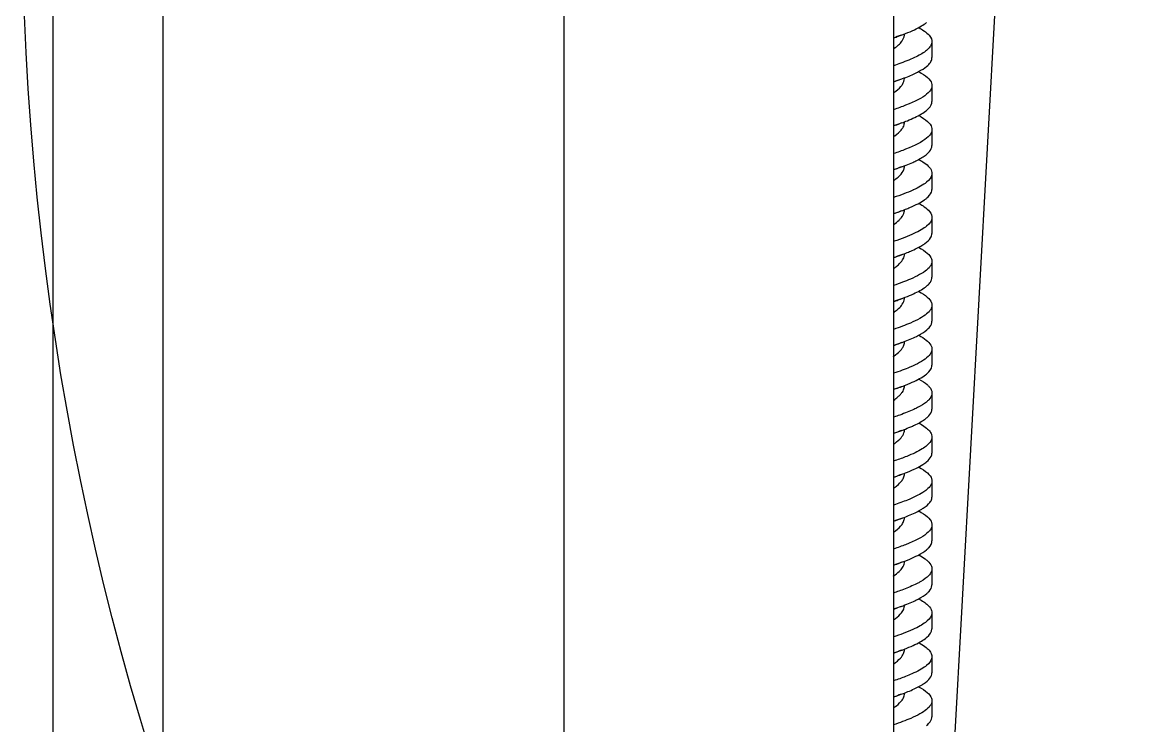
# Model space of a CAD drawing. Header units: millimetres. Extents: x 129 to 6329, y 33 to 3553.
# Drawn here: x 4498.1 to 4600.6, y 935.8 to 999.8 of the extents above; entities that cross this region are included whole.
import ezdxf

# ---------------------------------------------------------------- set-up
doc = ezdxf.new("R2010")
doc.units = ezdxf.units.MM
doc.layers.add('vistasIsometricas', color=255, linetype='Continuous')

msp = doc.modelspace()

# ---------------------------------------------------------------- linework, layer by layer
at = {"layer": 'vistasIsometricas', "extrusion": (0, 1, 0)}
for p, q in [((4500.879, 1483.89), (4500.879, 747.89)), ((4510.879, 1483.218), (4510.879, 747.89)), ((4547.379, 1055.264), (4547.379, 777.92)), ((4577.379, 1055.264), (4577.379, 777.92)), ((4580.879, 897.382), (4589.65, 1055.262)), ((4578.379, 998.773), (4578.379, 998.793)), ((4580.879, 998.103), (4580.879, 996.639)), ((4578.379, 994.773), (4578.379, 994.793)), ((4580.879, 994.103), (4580.879, 992.639)), ((4578.379, 990.773), (4578.379, 990.793)), ((4580.879, 990.103), (4580.879, 988.639)), ((4578.379, 986.773), (4578.379, 986.793)), ((4580.879, 986.103), (4580.879, 984.639)), ((4578.379, 982.773), (4578.379, 982.793)), ((4580.879, 982.103), (4580.879, 980.639)), ((4578.379, 978.773), (4578.379, 978.793)), ((4580.879, 978.104), (4580.879, 976.639)), ((4578.379, 974.773), (4578.379, 974.793)), ((4580.879, 974.103), (4580.879, 972.639)), ((4578.379, 970.773), (4578.379, 970.793)), ((4580.879, 970.103), (4580.879, 968.639)), ((4578.379, 966.773), (4578.379, 966.793)), ((4580.879, 966.103), (4580.879, 964.639)), ((4578.379, 962.773), (4578.379, 962.793)), ((4580.879, 962.103), (4580.879, 960.639)), ((4578.379, 958.773), (4578.379, 958.793)), ((4580.879, 958.103), (4580.879, 956.639)), ((4578.379, 954.773), (4578.379, 954.793)), ((4580.879, 954.104), (4580.879, 952.639)), ((4578.379, 950.773), (4578.379, 950.793)), ((4580.879, 950.103), (4580.879, 948.639)), ((4578.379, 946.773), (4578.379, 946.793)), ((4580.879, 946.103), (4580.879, 944.639)), ((4578.379, 942.773), (4578.379, 942.793)), ((4580.879, 942.103), (4580.879, 940.639)), ((4578.379, 938.773), (4578.379, 938.793)), ((4580.879, 938.103), (4580.879, 936.639))]:
    msp.add_line(p, q, dxfattribs=at)
at = {"layer": 'vistasIsometricas'}
msp.add_circle((4757.479, 1010.469), 259.373, dxfattribs=at)
for points, knots in [([(4577.379, 998.435), (4577.535, 998.487), (4577.687, 998.54), (4577.836, 998.593), (4578.058, 998.671), (4578.271, 998.75), (4578.474, 998.83), (4579.051, 999.057), (4579.547, 999.287), (4579.935, 999.521), (4580.11, 999.625), (4580.262, 999.731), (4580.39, 999.837)], [0.357560344, 0.357560344, 0.357560344, 0.357560344, 0.3577850877, 0.3577850877, 0.3577850877, 0.3581205384, 0.3581205384, 0.3581205384, 0.3590743316, 0.3590743316, 0.3590743316, 0.3595025368, 0.3595025368, 0.3595025368, 0.3595025368]), ([(4579.672, 999.371), (4579.845, 999.279), (4580, 999.187), (4580.242, 999.023), (4580.336, 998.952), (4580.566, 998.756), (4580.677, 998.632), (4580.88, 998.304), (4580.911, 998.101), (4580.817, 997.804), (4580.767, 997.71), (4580.62, 997.511), (4580.517, 997.406), (4580.391, 997.302)], [2.82590636, 2.82590636, 2.82590636, 2.82590636, 2.88197857, 2.88197857, 2.92504283, 2.92504283, 3.00043081, 3.00043081, 3.12374403, 3.12374403, 3.18072477, 3.18072477, 3.24420942, 3.24420942, 3.24420942, 3.24420942]), ([(4577.379, 997.44), (4577.394, 997.45), (4577.409, 997.461), (4577.738, 997.69), (4577.979, 997.908), (4578.191, 998.197), (4578.235, 998.267), (4578.312, 998.421), (4578.342, 998.506), (4578.373, 998.651), (4578.379, 998.712), (4578.379, 998.773)], [-30.5862384, -30.5862384, -30.5862384, -30.5862384, -30.5814008, -30.5814008, -30.47958078, -30.47958078, -30.44698755, -30.44698755, -30.40766379, -30.40766379, -30.37922271, -30.37922271, -30.37922271, -30.37922271]), ([(4580.391, 997.302), (4580.267, 997.199), (4580.121, 997.097), (4579.796, 996.9), (4579.62, 996.805), (4579.033, 996.516), (4578.566, 996.322), (4577.826, 996.052), (4577.607, 995.975), (4577.379, 995.899)], [0.00002426, 0.00002426, 0.00002426, 0.00002426, 0.06201244, 0.06201244, 0.11963382, 0.11963382, 0.23723285, 0.23723285, 0.28365181, 0.28365181, 0.28365181, 0.28365181]), ([(4580.391, 995.838), (4580.537, 995.959), (4580.652, 996.08), (4580.812, 996.321), (4580.859, 996.44), (4580.877, 996.585), (4580.879, 996.612), (4580.879, 996.639)], [0.00002169, 0.00002169, 0.00002169, 0.00002169, 0.0736675, 0.0736675, 0.14568453, 0.14568453, 0.16202823, 0.16202823, 0.16202823, 0.16202823]), ([(4577.379, 994.435), (4577.843, 994.591), (4578.271, 994.747), (4579.039, 995.058), (4579.377, 995.213), (4579.96, 995.525), (4580.202, 995.681), (4580.391, 995.838)], [20.80146888, 20.80146888, 20.80146888, 20.80146888, 20.89627846, 20.89627846, 20.99047289, 20.99047289, 21.0852278, 21.0852278, 21.0852278, 21.0852278]), ([(4579.671, 995.371), (4580.332, 995.016), (4580.738, 994.66), (4580.848, 994.305), (4580.951, 993.97), (4580.795, 993.636), (4580.391, 993.302)], [0.6491398427, 0.6491398427, 0.6491398427, 0.6491398427, 0.6506762184, 0.6506762184, 0.6506762184, 0.6521213054, 0.6521213054, 0.6521213054, 0.6521213054]), ([(4577.379, 993.44), (4577.392, 993.449), (4577.405, 993.458), (4577.675, 993.646), (4577.884, 993.824), (4578.1, 994.071), (4578.152, 994.14), (4578.31, 994.385), (4578.371, 994.561), (4578.379, 994.75), (4578.379, 994.761), (4578.379, 994.773)], [-26.23033662, -26.23033662, -26.23033662, -26.23033662, -26.22617726, -26.22617726, -26.14291894, -26.14291894, -26.11106956, -26.11106956, -26.02884963, -26.02884963, -26.02332987, -26.02332987, -26.02332987, -26.02332987]), ([(4580.391, 993.302), (4579.987, 992.967), (4579.335, 992.633), (4578.485, 992.299), (4578.146, 992.165), (4577.775, 992.032), (4577.377, 991.899)], [0.6521213054, 0.6521213054, 0.6521213054, 0.6521213054, 0.6535663923, 0.6535663923, 0.6535663923, 0.6541429071, 0.6541429071, 0.6541429071, 0.6541429071]), ([(4580.391, 991.838), (4580.656, 992.057), (4580.814, 992.275), (4580.874, 992.543), (4580.879, 992.591), (4580.879, 992.639)], [0.00001152, 0.00001152, 0.00001152, 0.00001152, 0.13282082, 0.13282082, 0.16215051, 0.16215051, 0.16215051, 0.16215051]), ([(4577.379, 990.435), (4577.429, 990.452), (4577.479, 990.468), (4577.929, 990.622), (4578.3, 990.759), (4578.879, 990.993), (4579.102, 991.09), (4579.535, 991.296), (4579.739, 991.403), (4580.102, 991.62), (4580.259, 991.729), (4580.391, 991.838)], [2.95974499, 2.95974499, 2.95974499, 2.95974499, 2.96994278, 2.96994278, 3.05293881, 3.05293881, 3.11200096, 3.11200096, 3.17730661, 3.17730661, 3.24329686, 3.24329686, 3.24329686, 3.24329686]), ([(4579.671, 991.371), (4580.332, 991.016), (4580.738, 990.66), (4580.848, 990.305), (4580.951, 989.97), (4580.795, 989.636), (4580.391, 989.302)], [0.6549202012, 0.6549202012, 0.6549202012, 0.6549202012, 0.6564565804, 0.6564565804, 0.6564565804, 0.6579016627, 0.6579016627, 0.6579016627, 0.6579016627]), ([(4577.379, 989.44), (4577.425, 989.471), (4577.468, 989.502), (4577.747, 989.705), (4577.937, 989.877), (4578.153, 990.139), (4578.213, 990.228), (4578.328, 990.448), (4578.367, 990.577), (4578.378, 990.729), (4578.379, 990.751), (4578.379, 990.773)], [-25.60664886, -25.60664886, -25.60664886, -25.60664886, -25.59222095, -25.59222095, -25.51213136, -25.51213136, -25.47029963, -25.47029963, -25.41001692, -25.41001692, -25.3996847, -25.3996847, -25.3996847, -25.3996847]), ([(4580.391, 989.302), (4579.987, 988.967), (4579.335, 988.633), (4578.485, 988.299), (4578.146, 988.165), (4577.775, 988.032), (4577.377, 987.899)], [0.6579016627, 0.6579016627, 0.6579016627, 0.6579016627, 0.6593467479, 0.6593467479, 0.6593467479, 0.6599232622, 0.6599232622, 0.6599232622, 0.6599232622]), ([(4577.379, 986.435), (4577.385, 986.437), (4577.391, 986.439), (4577.547, 986.491), (4577.693, 986.542), (4578.317, 986.763), (4578.751, 986.934), (4579.263, 987.166), (4579.388, 987.225), (4579.847, 987.457), (4580.128, 987.629), (4580.417, 987.858), (4580.482, 987.915), (4580.713, 988.143), (4580.821, 988.314), (4580.873, 988.537), (4580.879, 988.588), (4580.879, 988.639)], [19.17957923, 19.17957923, 19.17957923, 19.17957923, 19.18081874, 19.18081874, 19.21137409, 19.21137409, 19.31530226, 19.31530226, 19.35150163, 19.35150163, 19.45581465, 19.45581465, 19.49038532, 19.49038532, 19.59419085, 19.59419085, 19.62523657, 19.62523657, 19.62523657, 19.62523657]), ([(4579.672, 987.371), (4579.683, 987.366), (4579.694, 987.36), (4579.705, 987.354), (4579.878, 987.26), (4580.032, 987.167), (4580.166, 987.074), (4580.367, 986.936), (4580.525, 986.799), (4580.64, 986.663), (4580.782, 986.496), (4580.859, 986.331), (4580.876, 986.168), (4580.882, 986.103), (4580.879, 986.037), (4580.866, 985.972), (4580.82, 985.745), (4580.656, 985.521), (4580.391, 985.302)], [0.6580960732, 0.6580960732, 0.6580960732, 0.6580960732, 0.6581158647, 0.6581158647, 0.6581158647, 0.6584322468, 0.6584322468, 0.6584322468, 0.6589035982, 0.6589035982, 0.6589035982, 0.6594840727, 0.6594840727, 0.6594840727, 0.6597175615, 0.6597175615, 0.6597175615, 0.6605358986, 0.6605358986, 0.6605358986, 0.6605358986]), ([(4577.379, 985.44), (4577.539, 985.549), (4577.682, 985.659), (4578.007, 985.947), (4578.157, 986.126), (4578.306, 986.403), (4578.342, 986.501), (4578.373, 986.657), (4578.379, 986.715), (4578.379, 986.773)], [-26.22729343, -26.22729343, -26.22729343, -26.22729343, -26.17630711, -26.17630711, -26.09297167, -26.09297167, -26.04732781, -26.04732781, -26.02029848, -26.02029848, -26.02029848, -26.02029848]), ([(4580.391, 985.302), (4580.383, 985.295), (4580.375, 985.288), (4580.366, 985.282), (4580.076, 985.047), (4579.67, 984.817), (4579.177, 984.591), (4579.167, 984.586), (4579.156, 984.581), (4579.145, 984.577), (4578.638, 984.347), (4578.042, 984.122), (4577.386, 983.901), (4577.384, 983.9), (4577.381, 983.9), (4577.379, 983.899)], [0.6605358986, 0.6605358986, 0.6605358986, 0.6605358986, 0.6605605749, 0.6605605749, 0.6605605749, 0.6614359997, 0.6614359997, 0.6614359997, 0.6614550748, 0.6614550748, 0.6614550748, 0.6623478842, 0.6623478842, 0.6623478842, 0.6623509132, 0.6623509132, 0.6623509132, 0.6623509132]), ([(4577.379, 982.435), (4577.776, 982.568), (4578.146, 982.701), (4578.485, 982.835), (4578.622, 982.888), (4578.754, 982.942), (4578.88, 982.996), (4579.421, 983.226), (4579.863, 983.456), (4580.192, 983.687), (4580.263, 983.737), (4580.33, 983.787), (4580.391, 983.838)], [0.3321806421, 0.3321806421, 0.3321806421, 0.3321806421, 0.3327571641, 0.3327571641, 0.3327571641, 0.3329898157, 0.3329898157, 0.3329898157, 0.3339846869, 0.3339846869, 0.3339846869, 0.3342022501, 0.3342022501, 0.3342022501, 0.3342022501]), ([(4580.391, 983.838), (4580.608, 984.017), (4580.754, 984.197), (4580.827, 984.377), (4580.862, 984.465), (4580.879, 984.552), (4580.879, 984.639)], [0.3342022523, 0.3342022523, 0.3342022523, 0.3342022523, 0.3349795719, 0.3349795719, 0.3349795719, 0.3353571349, 0.3353571349, 0.3353571349, 0.3353571349]), ([(4579.672, 983.371), (4579.769, 983.32), (4579.859, 983.268), (4580.03, 983.165), (4580.109, 983.114), (4580.389, 982.919), (4580.55, 982.776), (4580.825, 982.434), (4580.896, 982.236), (4580.851, 981.792), (4580.687, 981.547), (4580.391, 981.302)], [2.82563307, 2.82563307, 2.82563307, 2.82563307, 2.85693788, 2.85693788, 2.88808443, 2.88808443, 2.97492665, 2.97492665, 3.09529264, 3.09529264, 3.24409626, 3.24409626, 3.24409626, 3.24409626]), ([(4577.379, 981.44), (4577.381, 981.442), (4577.383, 981.443), (4577.577, 981.576), (4577.743, 981.707), (4577.96, 981.913), (4578.03, 981.988), (4578.234, 982.241), (4578.325, 982.418), (4578.373, 982.655), (4578.379, 982.714), (4578.379, 982.773)], [-0.70526761, -0.70526761, -0.70526761, -0.70526761, -0.70458492, -0.70458492, -0.64349786, -0.64349786, -0.60853125, -0.60853125, -0.52576838, -0.52576838, -0.4982894, -0.4982894, -0.4982894, -0.4982894]), ([(4580.391, 981.302), (4580.115, 981.074), (4579.728, 980.847), (4578.735, 980.385), (4578.127, 980.152), (4577.415, 979.911), (4577.397, 979.905), (4577.379, 979.899)], [0.00000371, 0.00000371, 0.00000371, 0.00000371, 0.13800443, 0.13800443, 0.28019249, 0.28019249, 0.28388412, 0.28388412, 0.28388412, 0.28388412]), ([(4577.379, 978.435), (4577.783, 978.571), (4578.159, 978.706), (4578.658, 978.903), (4578.805, 978.963), (4579.345, 979.197), (4579.688, 979.369), (4580.06, 979.597), (4580.144, 979.652), (4580.461, 979.879), (4580.636, 980.05), (4580.785, 980.283), (4580.816, 980.345), (4580.865, 980.485), (4580.879, 980.562), (4580.879, 980.639)], [17.55743912, 17.55743912, 17.55743912, 17.55743912, 17.639823, 17.639823, 17.67666194, 17.67666194, 17.78115484, 17.78115484, 17.81493785, 17.81493785, 17.9184816, 17.9184816, 17.95629132, 17.95629132, 18.00311496, 18.00311496, 18.00311496, 18.00311496]), ([(4577.379, 977.44), (4577.484, 977.512), (4577.582, 977.584), (4577.784, 977.746), (4577.883, 977.835), (4578.093, 978.055), (4578.19, 978.184), (4578.339, 978.467), (4578.379, 978.62), (4578.379, 978.773)], [-28.72039104, -28.72039104, -28.72039104, -28.72039104, -28.6869017, -28.6869017, -28.6450801, -28.6450801, -28.5848017, -28.5848017, -28.51341086, -28.51341086, -28.51341086, -28.51341086]), ([(4579.656, 979.371), (4580.321, 979.015), (4580.723, 978.668), (4580.84, 978.33), (4580.86, 978.273), (4580.872, 978.215), (4580.877, 978.158), (4580.901, 977.866), (4580.727, 977.58), (4580.391, 977.302)], [0.6690762482, 0.6690762482, 0.6690762482, 0.6690762482, 0.6701675527, 0.6701675527, 0.6701675527, 0.6703539009, 0.6703539009, 0.6703539009, 0.6713070295, 0.6713070295, 0.6713070295, 0.6713070295]), ([(4580.391, 977.302), (4580.049, 977.019), (4579.54, 976.743), (4578.915, 976.475), (4578.458, 976.279), (4577.941, 976.087), (4577.383, 975.899)], [0.6713070295, 0.6713070295, 0.6713070295, 0.6713070295, 0.6722755497, 0.6722755497, 0.6722755497, 0.6729828129, 0.6729828129, 0.6729828129, 0.6729828129]), ([(4580.391, 975.838), (4580.509, 975.936), (4580.607, 976.034), (4580.755, 976.226), (4580.807, 976.319), (4580.866, 976.489), (4580.879, 976.564), (4580.879, 976.639)], [0.00002193, 0.00002193, 0.00002193, 0.00002193, 0.05953454, 0.05953454, 0.11626223, 0.11626223, 0.16202264, 0.16202264, 0.16202264, 0.16202264]), ([(4577.379, 974.435), (4577.524, 974.483), (4577.665, 974.532), (4578.4, 974.792), (4578.925, 975.003), (4579.566, 975.312), (4579.749, 975.41), (4580.098, 975.617), (4580.257, 975.727), (4580.391, 975.838)], [2.96043433, 2.96043433, 2.96043433, 2.96043433, 2.98988484, 2.98988484, 3.11825674, 3.11825674, 3.17734013, 3.17734013, 3.24410043, 3.24410043, 3.24410043, 3.24410043]), ([(4577.379, 973.44), (4577.433, 973.477), (4577.485, 973.514), (4577.65, 973.635), (4577.753, 973.72), (4577.983, 973.931), (4578.095, 974.057), (4578.295, 974.356), (4578.361, 974.527), (4578.378, 974.723), (4578.379, 974.748), (4578.379, 974.773)], [-28.09660675, -28.09660675, -28.09660675, -28.09660675, -28.07941886, -28.07941886, -28.04010136, -28.04010136, -27.98111919, -27.98111919, -27.90131986, -27.90131986, -27.88965053, -27.88965053, -27.88965053, -27.88965053]), ([(4579.656, 975.371), (4580.321, 975.015), (4580.723, 974.668), (4580.84, 974.33), (4580.86, 974.272), (4580.872, 974.215), (4580.877, 974.158), (4580.901, 973.866), (4580.727, 973.58), (4580.391, 973.302)], [0.6748650943, 0.6748650943, 0.6748650943, 0.6748650943, 0.6759582206, 0.6759582206, 0.6759582206, 0.6761445494, 0.6761445494, 0.6761445494, 0.6770991502, 0.6770991502, 0.6770991502, 0.6770991502]), ([(4577.379, 970.435), (4577.535, 970.487), (4577.687, 970.54), (4577.986, 970.646), (4578.133, 970.7), (4578.724, 970.924), (4579.122, 971.093), (4579.594, 971.329), (4579.717, 971.394), (4580.133, 971.632), (4580.373, 971.805), (4580.598, 972.03), (4580.643, 972.081), (4580.813, 972.301), (4580.879, 972.47), (4580.879, 972.639)], [15.935641, 15.935641, 15.935641, 15.935641, 15.96745581, 15.96745581, 16.00010479, 16.00010479, 16.10326826, 16.10326826, 16.14268924, 16.14268924, 16.24775851, 16.24775851, 16.27874017, 16.27874017, 16.38129962, 16.38129962, 16.38129962, 16.38129962]), ([(4580.391, 973.302), (4580.05, 973.019), (4579.542, 972.744), (4578.919, 972.477), (4578.461, 972.28), (4577.943, 972.088), (4577.383, 971.899)], [0.6770991502, 0.6770991502, 0.6770991502, 0.6770991502, 0.6780669355, 0.6780669355, 0.6780669355, 0.6787772089, 0.6787772089, 0.6787772089, 0.6787772089]), ([(4577.379, 969.44), (4577.389, 969.447), (4577.399, 969.454), (4577.632, 969.615), (4577.819, 969.769), (4578.03, 969.988), (4578.085, 970.053), (4578.195, 970.201), (4578.246, 970.284), (4578.343, 970.492), (4578.374, 970.618), (4578.379, 970.754), (4578.379, 970.763), (4578.379, 970.773)], [-28.71741029, -28.71741029, -28.71741029, -28.71741029, -28.71419515, -28.71419515, -28.64240272, -28.64240272, -28.61208689, -28.61208689, -28.57360465, -28.57360465, -28.51505124, -28.51505124, -28.51047456, -28.51047456, -28.51047456, -28.51047456]), ([(4579.672, 971.371), (4580.208, 971.083), (4580.597, 970.785), (4580.773, 970.476), (4580.822, 970.389), (4580.855, 970.301), (4580.87, 970.213), (4580.919, 969.918), (4580.769, 969.614), (4580.391, 969.302)], [0.6888917029, 0.6888917029, 0.6888917029, 0.6888917029, 0.6899610819, 0.6899610819, 0.6899610819, 0.6902626459, 0.6902626459, 0.6902626459, 0.6912639744, 0.6912639744, 0.6912639744, 0.6912639744]), ([(4580.391, 969.302), (4580.056, 969.024), (4579.542, 968.74), (4578.853, 968.449), (4578.426, 968.268), (4577.928, 968.085), (4577.37, 967.899)], [0.6912639744, 0.6912639744, 0.6912639744, 0.6912639744, 0.6921514855, 0.6921514855, 0.6921514855, 0.6927016041, 0.6927016041, 0.6927016041, 0.6927016041]), ([(4580.391, 967.837), (4580.397, 967.843), (4580.403, 967.848), (4580.409, 967.853), (4580.682, 968.083), (4580.838, 968.313), (4580.872, 968.543), (4580.877, 968.575), (4580.879, 968.607), (4580.879, 968.639)], [0.3110808491, 0.3110808491, 0.3110808491, 0.3110808491, 0.3111025312, 0.3111025312, 0.3111025312, 0.3120974038, 0.3120974038, 0.3120974038, 0.3122358093, 0.3122358093, 0.3122358093, 0.3122358093]), ([(4577.379, 966.435), (4577.416, 966.447), (4577.452, 966.46), (4577.489, 966.472), (4577.844, 966.593), (4578.177, 966.714), (4578.485, 966.835), (4578.763, 966.944), (4579.019, 967.053), (4579.253, 967.162), (4579.735, 967.387), (4580.118, 967.612), (4580.391, 967.837)], [0.3090592854, 0.3090592854, 0.3090592854, 0.3090592854, 0.3091127615, 0.3091127615, 0.3091127615, 0.3096357599, 0.3096357599, 0.3096357599, 0.3101076597, 0.3101076597, 0.3101076597, 0.3110808491, 0.3110808491, 0.3110808491, 0.3110808491]), ([(4579.672, 967.371), (4579.985, 967.204), (4580.24, 967.037), (4580.512, 966.801), (4580.581, 966.732), (4580.784, 966.495), (4580.863, 966.325), (4580.881, 966.104), (4580.879, 966.053), (4580.844, 965.828), (4580.748, 965.655), (4580.523, 965.417), (4580.453, 965.352), (4580.165, 965.118), (4579.892, 964.948), (4579.456, 964.723), (4579.345, 964.669), (4578.856, 964.442), (4578.427, 964.27), (4577.777, 964.035), (4577.599, 963.973), (4577.403, 963.907), (4577.391, 963.903), (4577.379, 963.899)], [2.82587289, 2.82587289, 2.82587289, 2.82587289, 2.92746288, 2.92746288, 2.96880846, 2.96880846, 3.07152958, 3.07152958, 3.10282522, 3.10282522, 3.20783629, 3.20783629, 3.24694014, 3.24694014, 3.35017577, 3.35017577, 3.38305247, 3.38305247, 3.48774357, 3.48774357, 3.52536149, 3.52536149, 3.52779116, 3.52779116, 3.52779116, 3.52779116]), ([(4577.379, 965.44), (4577.53, 965.543), (4577.665, 965.646), (4577.868, 965.823), (4577.945, 965.897), (4578.08, 966.047), (4578.139, 966.121), (4578.27, 966.321), (4578.326, 966.446), (4578.371, 966.638), (4578.379, 966.706), (4578.379, 966.773)], [-3.19516827, -3.19516827, -3.19516827, -3.19516827, -3.14719962, -3.14719962, -3.11262813, -3.11262813, -3.07777282, -3.07777282, -3.01973887, -3.01973887, -2.98821662, -2.98821662, -2.98821662, -2.98821662]), ([(4577.379, 962.435), (4577.448, 962.458), (4577.516, 962.481), (4578.085, 962.677), (4578.541, 962.849), (4579.064, 963.075), (4579.181, 963.128), (4579.652, 963.35), (4579.954, 963.52), (4580.291, 963.756), (4580.376, 963.823), (4580.648, 964.063), (4580.778, 964.237), (4580.856, 964.46), (4580.868, 964.509), (4580.877, 964.586), (4580.879, 964.613), (4580.879, 964.639)], [14.31356479, 14.31356479, 14.31356479, 14.31356479, 14.3275436, 14.3275436, 14.43243103, 14.43243103, 14.46437157, 14.46437157, 14.56730049, 14.56730049, 14.60772959, 14.60772959, 14.71293951, 14.71293951, 14.74299516, 14.74299516, 14.75920869, 14.75920869, 14.75920869, 14.75920869]), ([(4579.672, 963.371), (4579.725, 963.343), (4579.775, 963.315), (4579.824, 963.287), (4579.842, 963.277), (4579.859, 963.267), (4579.876, 963.257), (4580.27, 963.027), (4580.553, 962.797), (4580.715, 962.567), (4580.78, 962.475), (4580.825, 962.384), (4580.852, 962.293), (4580.892, 962.154), (4580.888, 962.015), (4580.84, 961.876), (4580.773, 961.684), (4580.622, 961.493), (4580.391, 961.302)], [0.6952308797, 0.6952308797, 0.6952308797, 0.6952308797, 0.6953511045, 0.6953511045, 0.6953511045, 0.6953937608, 0.6953937608, 0.6953937608, 0.6963826343, 0.6963826343, 0.6963826343, 0.6967757299, 0.6967757299, 0.6967757299, 0.6973739228, 0.6973739228, 0.6973739228, 0.6982003553, 0.6982003553, 0.6982003553, 0.6982003553]), ([(4577.379, 961.44), (4577.419, 961.467), (4577.457, 961.494), (4577.73, 961.691), (4577.921, 961.861), (4578.188, 962.177), (4578.275, 962.324), (4578.362, 962.572), (4578.379, 962.672), (4578.379, 962.773)], [-31.21055647, -31.21055647, -31.21055647, -31.21055647, -31.19799407, -31.19799407, -31.11885678, -31.11885678, -31.05056394, -31.05056394, -31.00356975, -31.00356975, -31.00356975, -31.00356975]), ([(4580.391, 961.302), (4580.344, 961.263), (4580.294, 961.224), (4580.24, 961.186), (4579.923, 960.955), (4579.491, 960.725), (4578.961, 960.495), (4578.801, 960.425), (4578.631, 960.356), (4578.452, 960.286), (4578.122, 960.157), (4577.763, 960.028), (4577.379, 959.899)], [0.6982003567, 0.6982003567, 0.6982003567, 0.6982003567, 0.6983675917, 0.6983675917, 0.6983675917, 0.6993636908, 0.6993636908, 0.6993636908, 0.699665906, 0.699665906, 0.699665906, 0.7002261401, 0.7002261401, 0.7002261401, 0.7002261401]), ([(4580.39, 959.838), (4580.584, 959.998), (4580.722, 960.158), (4580.853, 960.425), (4580.879, 960.532), (4580.879, 960.639)], [0.00001824, 0.00001824, 0.00001824, 0.00001824, 0.0972022, 0.0972022, 0.16207591, 0.16207591, 0.16207591, 0.16207591]), ([(4577.379, 958.435), (4577.776, 958.568), (4578.146, 958.701), (4578.485, 958.835), (4578.54, 958.856), (4578.595, 958.878), (4578.648, 958.9), (4579.216, 959.13), (4579.688, 959.36), (4580.048, 959.59), (4580.176, 959.673), (4580.291, 959.755), (4580.39, 959.838)], [0.2974985961, 0.2974985961, 0.2974985961, 0.2974985961, 0.2980750366, 0.2980750366, 0.2980750366, 0.2981690383, 0.2981690383, 0.2981690383, 0.2991639141, 0.2991639141, 0.2991639141, 0.299520126, 0.299520126, 0.299520126, 0.299520126]), ([(4579.656, 959.371), (4580.337, 959.006), (4580.744, 958.649), (4580.849, 958.301), (4580.862, 958.259), (4580.87, 958.217), (4580.875, 958.176), (4580.908, 957.878), (4580.735, 957.587), (4580.391, 957.302)], [0.6988480299, 0.6988480299, 0.6988480299, 0.6988480299, 0.7001287246, 0.7001287246, 0.7001287246, 0.7002821177, 0.7002821177, 0.7002821177, 0.7013818898, 0.7013818898, 0.7013818898, 0.7013818898]), ([(4577.379, 957.44), (4577.504, 957.525), (4577.617, 957.61), (4577.872, 957.822), (4577.999, 957.948), (4578.179, 958.174), (4578.241, 958.272), (4578.344, 958.497), (4578.375, 958.623), (4578.379, 958.757), (4578.379, 958.765), (4578.379, 958.773)], [-30.58682488, -30.58682488, -30.58682488, -30.58682488, -30.54728557, -30.54728557, -30.48830185, -30.48830185, -30.44231545, -30.44231545, -30.38357488, -30.38357488, -30.37989967, -30.37989967, -30.37989967, -30.37989967]), ([(4580.391, 957.302), (4580.29, 957.219), (4580.176, 957.136), (4580.048, 957.054), (4579.681, 956.82), (4579.205, 956.59), (4578.648, 956.364), (4578.261, 956.207), (4577.835, 956.052), (4577.379, 955.899)], [0.7013818914, 0.7013818914, 0.7013818914, 0.7013818914, 0.7017016195, 0.7017016195, 0.7017016195, 0.7026168405, 0.7026168405, 0.7026168405, 0.7032535432, 0.7032535432, 0.7032535432, 0.7032535432]), ([(4577.379, 954.435), (4577.674, 954.534), (4577.955, 954.633), (4578.406, 954.803), (4578.584, 954.873), (4579.173, 955.117), (4579.537, 955.29), (4579.927, 955.514), (4580.01, 955.565), (4580.35, 955.788), (4580.549, 955.959), (4580.727, 956.189), (4580.764, 956.247), (4580.851, 956.417), (4580.879, 956.528), (4580.879, 956.639)], [12.69177986, 12.69177986, 12.69177986, 12.69177986, 12.75201214, 12.75201214, 12.79453708, 12.79453708, 12.89986136, 12.89986136, 12.93060557, 12.93060557, 13.03477433, 13.03477433, 13.06993258, 13.06993258, 13.13744238, 13.13744238, 13.13744238, 13.13744238]), ([(4579.671, 955.371), (4580.332, 955.016), (4580.738, 954.661), (4580.848, 954.305), (4580.951, 953.971), (4580.795, 953.636), (4580.391, 953.302)], [0.7069433374, 0.7069433374, 0.7069433374, 0.7069433374, 0.7084796609, 0.7084796609, 0.7084796609, 0.7099247463, 0.7099247463, 0.7099247463, 0.7099247463]), ([(4578.013, 953.972), (4578.118, 954.088), (4578.201, 954.204), (4578.32, 954.434), (4578.358, 954.548), (4578.377, 954.7), (4578.379, 954.736), (4578.379, 954.773)], [-31.12440792, -31.12440792, -31.12440792, -31.12440792, -31.07049825, -31.07049825, -31.01720018, -31.01720018, -31.00007525, -31.00007525, -31.00007525, -31.00007525]), ([(4580.391, 953.302), (4579.987, 952.967), (4579.335, 952.633), (4578.485, 952.299), (4578.146, 952.166), (4577.775, 952.032), (4577.377, 951.899)], [0.7099247463, 0.7099247463, 0.7099247463, 0.7099247463, 0.7113698313, 0.7113698313, 0.7113698313, 0.7119463455, 0.7119463455, 0.7119463455, 0.7119463455]), ([(4580.391, 951.838), (4580.464, 951.898), (4580.529, 951.958), (4580.585, 952.019), (4580.781, 952.227), (4580.879, 952.433), (4580.879, 952.639)], [0.2872244751, 0.2872244751, 0.2872244751, 0.2872244751, 0.2874835067, 0.2874835067, 0.2874835067, 0.2883773349, 0.2883773349, 0.2883773349, 0.2883773349]), ([(4577.379, 950.435), (4577.581, 950.503), (4577.775, 950.57), (4577.962, 950.638), (4578.602, 950.869), (4579.15, 951.099), (4579.59, 951.328), (4579.918, 951.499), (4580.186, 951.668), (4580.391, 951.838)], [0.2852406865, 0.2852406865, 0.2852406865, 0.2852406865, 0.2855252027, 0.2855252027, 0.2855252027, 0.2864991551, 0.2864991551, 0.2864991551, 0.287224473, 0.287224473, 0.287224473, 0.287224473]), ([(4579.672, 951.371), (4579.893, 951.253), (4580.085, 951.135), (4580.323, 950.961), (4580.392, 950.906), (4580.65, 950.678), (4580.778, 950.505), (4580.86, 950.272), (4580.873, 950.211), (4580.89, 949.979), (4580.834, 949.808), (4580.672, 949.58), (4580.625, 949.523), (4580.403, 949.294), (4580.171, 949.122), (4579.79, 948.899), (4579.698, 948.848), (4579.267, 948.624), (4578.875, 948.45), (4578.247, 948.206), (4578.058, 948.136), (4577.704, 948.01), (4577.544, 947.954), (4577.379, 947.899)], [6.06973507, 6.06973507, 6.06973507, 6.06973507, 6.14146052, 6.14146052, 6.17511305, 6.17511305, 6.27962943, 6.27962943, 6.31657899, 6.31657899, 6.42032084, 6.42032084, 6.45472315, 6.45472315, 6.5590672, 6.5590672, 6.58996226, 6.58996226, 6.69528186, 6.69528186, 6.73801623, 6.73801623, 6.77164115, 6.77164115, 6.77164115, 6.77164115]), ([(4577.379, 949.44), (4577.383, 949.443), (4577.386, 949.445), (4577.587, 949.582), (4577.756, 949.717), (4578.019, 949.971), (4578.12, 950.09), (4578.29, 950.355), (4578.348, 950.499), (4578.376, 950.687), (4578.379, 950.73), (4578.379, 950.773)], [-5.68510594, -5.68510594, -5.68510594, -5.68510594, -5.68397686, -5.68397686, -5.62118784, -5.62118784, -5.56565669, -5.56565669, -5.49814435, -5.49814435, -5.47815605, -5.47815605, -5.47815605, -5.47815605]), ([(4577.379, 946.435), (4577.416, 946.447), (4577.453, 946.46), (4577.692, 946.541), (4577.887, 946.61), (4578.547, 946.852), (4578.968, 947.026), (4579.436, 947.249), (4579.535, 947.299), (4579.953, 947.519), (4580.217, 947.69), (4580.492, 947.924), (4580.558, 947.987), (4580.77, 948.224), (4580.857, 948.397), (4580.878, 948.593), (4580.879, 948.616), (4580.879, 948.639)], [11.06978456, 11.06978456, 11.06978456, 11.06978456, 11.07729859, 11.07729859, 11.11909026, 11.11909026, 11.22440157, 11.22440157, 11.25459019, 11.25459019, 11.35796515, 11.35796515, 11.39646163, 11.39646163, 11.50135232, 11.50135232, 11.51541593, 11.51541593, 11.51541593, 11.51541593]), ([(4579.672, 947.371), (4579.712, 947.35), (4579.75, 947.329), (4579.788, 947.308), (4580.128, 947.116), (4580.394, 946.925), (4580.577, 946.733), (4580.713, 946.59), (4580.804, 946.448), (4580.848, 946.305), (4580.875, 946.217), (4580.884, 946.13), (4580.876, 946.042), (4580.855, 945.812), (4580.71, 945.582), (4580.449, 945.352), (4580.43, 945.335), (4580.411, 945.318), (4580.391, 945.302)], [0.7185041141, 0.7185041141, 0.7185041141, 0.7185041141, 0.7185952922, 0.7185952922, 0.7185952922, 0.7194238714, 0.7194238714, 0.7194238714, 0.7200403808, 0.7200403808, 0.7200403808, 0.7204187619, 0.7204187619, 0.7204187619, 0.7214136348, 0.7214136348, 0.7214136348, 0.7214854694, 0.7214854694, 0.7214854694, 0.7214854694]), ([(4577.379, 945.44), (4577.443, 945.484), (4577.504, 945.527), (4577.792, 945.743), (4577.975, 945.915), (4578.208, 946.212), (4578.279, 946.338), (4578.353, 946.547), (4578.371, 946.629), (4578.378, 946.732), (4578.379, 946.753), (4578.379, 946.773)], [-1.32748767, -1.32748767, -1.32748767, -1.32748767, -1.30718268, -1.30718268, -1.22710807, -1.22710807, -1.16854467, -1.16854467, -1.13004626, -1.13004626, -1.12053155, -1.12053155, -1.12053155, -1.12053155]), ([(4580.391, 945.302), (4580.132, 945.088), (4579.774, 944.875), (4579.327, 944.661), (4579.074, 944.54), (4578.792, 944.42), (4578.485, 944.299), (4578.207, 944.189), (4577.908, 944.08), (4577.591, 943.971), (4577.521, 943.947), (4577.45, 943.923), (4577.379, 943.899)], [0.7214854694, 0.7214854694, 0.7214854694, 0.7214854694, 0.7224085097, 0.7224085097, 0.7224085097, 0.7229305578, 0.7229305578, 0.7229305578, 0.723403406, 0.723403406, 0.723403406, 0.7235071039, 0.7235071039, 0.7235071039, 0.7235071039]), ([(4577.379, 942.435), (4577.489, 942.472), (4577.596, 942.508), (4578.327, 942.763), (4578.875, 942.981), (4579.777, 943.412), (4580.133, 943.624), (4580.391, 943.838)], [2.96037401, 2.96037401, 2.96037401, 2.96037401, 2.98266757, 2.98266757, 3.11507432, 3.11507432, 3.24417785, 3.24417785, 3.24417785, 3.24417785]), ([(4579.672, 943.371), (4579.712, 943.35), (4579.75, 943.329), (4579.788, 943.308), (4579.797, 943.303), (4579.806, 943.298), (4579.815, 943.292), (4580.22, 943.062), (4580.515, 942.832), (4580.689, 942.602), (4580.764, 942.503), (4580.817, 942.404), (4580.848, 942.305), (4580.888, 942.174), (4580.889, 942.042), (4580.851, 941.911), (4580.791, 941.708), (4580.636, 941.505), (4580.391, 941.302)], [0.7242844875, 0.7242844875, 0.7242844875, 0.7242844875, 0.7243756407, 0.7243756407, 0.7243756407, 0.7243982769, 0.7243982769, 0.7243982769, 0.7253931504, 0.7253931504, 0.7253931504, 0.725820727, 0.725820727, 0.725820727, 0.7263880488, 0.7263880488, 0.7263880488, 0.7272658134, 0.7272658134, 0.7272658134, 0.7272658134]), ([(4577.379, 941.44), (4577.386, 941.445), (4577.392, 941.449), (4577.646, 941.624), (4577.849, 941.793), (4578.132, 942.102), (4578.228, 942.241), (4578.349, 942.51), (4578.378, 942.639), (4578.379, 942.77), (4578.379, 942.772), (4578.379, 942.773)], [-1.86979503, -1.86979503, -1.86979503, -1.86979503, -1.86767748, -1.86767748, -1.78858132, -1.78858132, -1.72375878, -1.72375878, -1.66359344, -1.66359344, -1.6628147, -1.6628147, -1.6628147, -1.6628147]), ([(4580.391, 941.302), (4580.358, 941.275), (4580.323, 941.247), (4580.288, 941.22), (4579.982, 940.99), (4579.561, 940.76), (4579.041, 940.53), (4578.867, 940.453), (4578.681, 940.376), (4578.485, 940.299), (4578.146, 940.166), (4577.776, 940.032), (4577.379, 939.899)], [0.7272658134, 0.7272658134, 0.7272658134, 0.7272658134, 0.7273829177, 0.7273829177, 0.7273829177, 0.7283777893, 0.7283777893, 0.7283777893, 0.7287108997, 0.7287108997, 0.7287108997, 0.7292874417, 0.7292874417, 0.7292874417, 0.7292874417]), ([(4577.379, 938.435), (4577.7, 938.543), (4578.003, 938.65), (4578.475, 938.83), (4578.655, 938.901), (4579.226, 939.142), (4579.574, 939.31), (4579.948, 939.527), (4580.027, 939.576), (4580.364, 939.799), (4580.563, 939.972), (4580.817, 940.311), (4580.879, 940.475), (4580.879, 940.639)], [9.44793279, 9.44793279, 9.44793279, 9.44793279, 9.51332693, 9.51332693, 9.55675248, 9.55675248, 9.65900993, 9.65900993, 9.68860063, 9.68860063, 9.79386246, 9.79386246, 9.89367906, 9.89367906, 9.89367906, 9.89367906]), ([(4577.379, 937.44), (4577.473, 937.504), (4577.561, 937.568), (4577.862, 937.805), (4578.034, 937.978), (4578.25, 938.281), (4578.314, 938.411), (4578.369, 938.619), (4578.379, 938.696), (4578.379, 938.773)], [-2.57269412, -2.57269412, -2.57269412, -2.57269412, -2.54278554, -2.54278554, -2.46237323, -2.46237323, -2.40160095, -2.40160095, -2.36571241, -2.36571241, -2.36571241, -2.36571241]), ([(4579.656, 939.371), (4580.321, 939.015), (4580.723, 938.667), (4580.84, 938.329), (4580.86, 938.272), (4580.872, 938.215), (4580.877, 938.159), (4580.902, 937.866), (4580.727, 937.58), (4580.391, 937.302)], [0.7269419995, 0.7269419995, 0.7269419995, 0.7269419995, 0.728046504, 0.728046504, 0.728046504, 0.7282325757, 0.7282325757, 0.7282325757, 0.7291964543, 0.7291964543, 0.7291964543, 0.7291964543]), ([(4580.391, 937.302), (4580.054, 937.023), (4579.556, 936.752), (4578.943, 936.487), (4578.48, 936.287), (4577.953, 936.091), (4577.383, 935.899)], [0.7291964543, 0.7291964543, 0.7291964543, 0.7291964543, 0.730159608, 0.730159608, 0.730159608, 0.7308887254, 0.7308887254, 0.7308887254, 0.7308887254]), ([(4580.39, 935.838), (4580.53, 935.953), (4580.641, 936.069), (4580.721, 936.185), (4580.826, 936.336), (4580.879, 936.488), (4580.879, 936.639)], [0.2648380284, 0.2648380284, 0.2648380284, 0.2648380284, 0.2653380263, 0.2653380263, 0.2653380263, 0.2659929846, 0.2659929846, 0.2659929846, 0.2659929846])]:
    msp.add_open_spline(points, degree=3, knots=knots, dxfattribs=at)
for points in [[(4578.078, 998.68), (4577.844, 998.593), (4577.611, 998.506), (4577.379, 998.417)], [(4578.112, 994.693), (4577.866, 994.602), (4577.622, 994.51), (4577.379, 994.417)], [(4577.968, 992.104), (4577.968, 992.104), (4577.968, 992.104), (4577.968, 992.104)], [(4577.576, 991.966), (4577.576, 991.966), (4577.576, 991.966), (4577.576, 991.966)], [(4578.112, 990.692), (4577.866, 990.602), (4577.622, 990.51), (4577.379, 990.417)], [(4578.112, 986.692), (4577.866, 986.602), (4577.622, 986.51), (4577.379, 986.417)], [(4577.576, 983.966), (4577.576, 983.966), (4577.576, 983.966), (4577.576, 983.966)], [(4577.968, 984.104), (4577.968, 984.104), (4577.968, 984.104), (4577.968, 984.104)], [(4578.08, 982.681), (4577.845, 982.594), (4577.611, 982.506), (4577.379, 982.417)], [(4578.113, 978.693), (4577.867, 978.602), (4577.622, 978.51), (4577.379, 978.417)], [(4578.112, 974.693), (4577.866, 974.602), (4577.622, 974.51), (4577.379, 974.417)], [(4578.112, 970.692), (4577.866, 970.602), (4577.622, 970.51), (4577.379, 970.417)], [(4578.083, 966.682), (4577.847, 966.594), (4577.612, 966.506), (4577.379, 966.417)], [(4577.576, 963.966), (4577.576, 963.966), (4577.576, 963.966), (4577.576, 963.966)], [(4577.968, 964.104), (4577.968, 964.104), (4577.968, 964.104), (4577.968, 964.104)], [(4578.112, 962.693), (4577.866, 962.602), (4577.622, 962.51), (4577.379, 962.417)], [(4577.576, 959.966), (4577.576, 959.966), (4577.576, 959.966), (4577.576, 959.966)], [(4577.968, 960.104), (4577.968, 960.104), (4577.968, 960.104), (4577.968, 960.104)], [(4578.079, 958.68), (4577.844, 958.593), (4577.611, 958.506), (4577.379, 958.417)], [(4577.576, 955.966), (4577.576, 955.966), (4577.576, 955.966), (4577.576, 955.966)], [(4577.968, 956.104), (4577.968, 956.104), (4577.968, 956.104), (4577.968, 956.104)], [(4578.113, 954.693), (4577.867, 954.602), (4577.622, 954.51), (4577.379, 954.417)], [(4577.379, 953.44), (4577.639, 953.618), (4577.852, 953.795), (4578.013, 953.972)], [(4578.112, 950.692), (4577.866, 950.602), (4577.622, 950.51), (4577.379, 950.417)], [(4577.576, 947.966), (4577.576, 947.966), (4577.576, 947.966), (4577.576, 947.966)], [(4577.968, 948.104), (4577.968, 948.104), (4577.968, 948.104), (4577.968, 948.104)], [(4578.083, 946.682), (4577.847, 946.595), (4577.612, 946.506), (4577.379, 946.417)], [(4577.968, 944.104), (4577.968, 944.104), (4577.968, 944.104), (4577.968, 944.104)], [(4580.391, 943.838), (4580.711, 944.103), (4580.879, 944.37), (4580.879, 944.639)], [(4578.112, 942.693), (4577.866, 942.602), (4577.622, 942.51), (4577.379, 942.417)], [(4577.576, 939.966), (4577.576, 939.966), (4577.576, 939.966), (4577.576, 939.966)], [(4577.968, 940.104), (4577.968, 940.104), (4577.968, 940.104), (4577.968, 940.104)], [(4578.081, 938.681), (4577.846, 938.594), (4577.612, 938.506), (4577.379, 938.417)], [(4577.576, 935.966), (4577.576, 935.966), (4577.576, 935.966), (4577.576, 935.966)], [(4577.968, 936.104), (4577.968, 936.104), (4577.968, 936.104), (4577.968, 936.104)]]:
    msp.add_open_spline(points, degree=3, dxfattribs=at)

doc.saveas('drawing.dxf')
